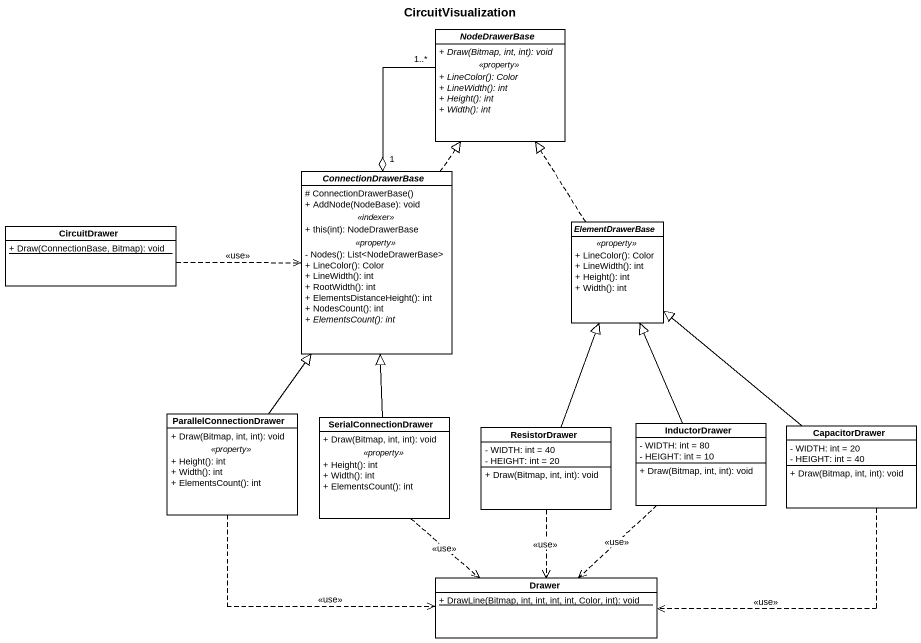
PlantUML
@startuml
title CircuitVisualization
hide circle
hide empty members
skinparam classAttributeIconSize 0
abstract class NodeDrawerBase {
  {abstract} + Draw(Bitmap, int, int): void
  .. <<property>> ..
  {abstract} + LineColor(): Color
  {abstract} + LineWidth(): int
  {abstract} + Height(): int
  {abstract} + Width(): int
}
abstract class ConnectionDrawerBase {
  # ConnectionDrawerBase()
  + AddNode(NodeBase): void
  .. <<indexer>> ..
  + this(int): NodeDrawerBase
  .. <<property>> ..
  - Nodes(): List<NodeDrawerBase>
  + LineColor(): Color
  + LineWidth(): int
  + RootWidth(): int
  + ElementsDistanceHeight(): int
  + NodesCount(): int
  {abstract} + ElementsCount(): int
}
class CircuitDrawer {
  {static} + Draw(ConnectionBase, Bitmap): void
}
abstract class ElementDrawerBase {
  .. <<property>> ..
  + LineColor(): Color
  + LineWidth(): int
  + Height(): int
  + Width(): int
}
class ParallelConnectionDrawer {
  + Draw(Bitmap, int, int): void
  .. <<property>> ..
  + Height(): int
  + Width(): int
  + ElementsCount(): int
}
class SerialConnectionDrawer {
  + Draw(Bitmap, int, int): void
  .. <<property>> ..
  + Height(): int
  + Width(): int
  + ElementsCount(): int
}
class ResistorDrawer {
  - WIDTH: int = 40
  - HEIGHT: int = 20
  + Draw(Bitmap, int, int): void
}
class InductorDrawer {
  - WIDTH: int = 80
  - HEIGHT: int = 10
  + Draw(Bitmap, int, int): void
}
class CapacitorDrawer {
  - WIDTH: int = 20
  - HEIGHT: int = 40
  + Draw(Bitmap, int, int): void
}
class Drawer {
  {static} + DrawLine(Bitmap, int, int, int, int, Color, int): void
}
NodeDrawerBase "1..*" --o "1" ConnectionDrawerBase
ConnectionDrawerBase .up.|> NodeDrawerBase
CircuitDrawer .right.> ConnectionDrawerBase : <<use>>
ElementDrawerBase .up.|> NodeDrawerBase
ParallelConnectionDrawer -up-|> ConnectionDrawerBase
ParallelConnectionDrawer .right.> Drawer : <<use>>
SerialConnectionDrawer -up-|> ConnectionDrawerBase
SerialConnectionDrawer ..> Drawer : <<use>>
ResistorDrawer -up-|> ElementDrawerBase
ResistorDrawer ..> Drawer : <<use>>
InductorDrawer -up-|> ElementDrawerBase
InductorDrawer ..> Drawer : <<use>>
CapacitorDrawer -up-|> ElementDrawerBase
CapacitorDrawer .left.> Drawer : <<use>>
@enduml
